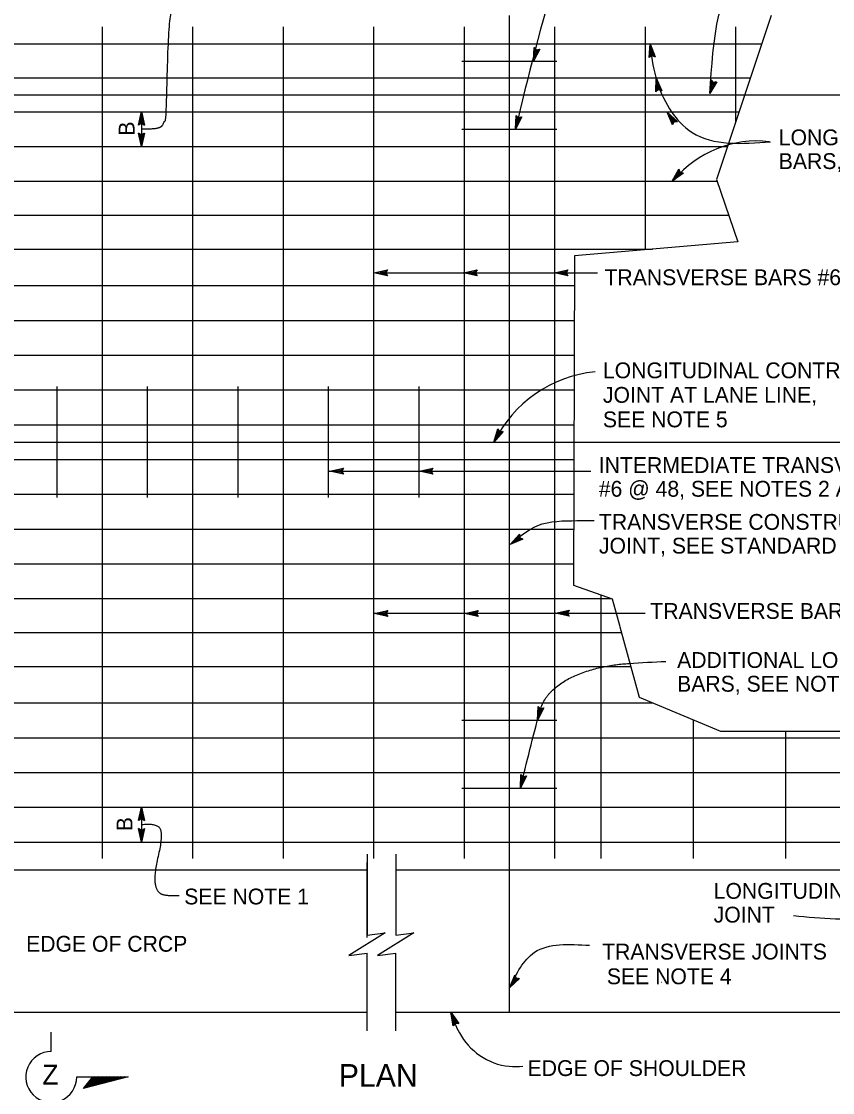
# Model space of a CAD drawing. Extents: x -893 to 867, y -474 to 712.
# Drawn here: x -526.4 to -167.9, y -76.9 to 396.7 of the extents above; entities that cross this region are included whole.
import ezdxf

# ---------------------------------------------------------------- set-up
doc = ezdxf.new("R2010")
doc.units = 0
for name, color, linetype in [('pp_PRESENTATION', 7, 'Continuous'), ('rd_PAVEMENT', 7, 'Continuous'), ('rd_PAVEMENT-anno', 7, 'Continuous'), ('STR_Reinforcement A', 7, 'Continuous'), ('STR_Reinforcement B', 7, 'Continuous'), ('STR_Reinforcement C', 7, 'Continuous')]:
    doc.layers.add(name, color=color, linetype=linetype)

msp = doc.modelspace()

# ---------------------------------------------------------------- linework, layer by layer
at = {"layer": 'pp_PRESENTATION'}
for p, q in [((-513.21, -58.74), (-513.21, -50.18)), ((-501.96, -69.99), (-479.17, -69.99)), ((-501.96, -70.09), (-501.96, -70.09)), ((-479.17, -69.99), (-499.06, -75.06)), ((-494.95, -69.99), (-499.06, -75.06)), ((-480.8, -69.99), (-498.64, -74.54)), ((-482.44, -69.99), (-498.21, -74.01)), ((-484.07, -69.99), (-497.78, -73.49)), ((-485.71, -69.99), (-497.36, -72.96)), ((-487.35, -69.99), (-496.93, -72.44)), ((-488.98, -69.99), (-496.51, -71.91)), ((-490.62, -69.99), (-496.08, -71.38)), ((-492.25, -69.99), (-495.65, -70.86)), ((-493.89, -69.99), (-495.23, -70.33))]:
    msp.add_line(p, q, dxfattribs=at)
msp.add_arc((-513.21, -69.99), 11.25, 89.9995, 360, dxfattribs=at)
at = {"layer": 'rd_PAVEMENT'}
for p, q in [((-310.76, 399.28), (-310.76, -41.33)), ((-684.57, 364.17), (-76.98, 364.17)), ((-684.57, 210.67), (-76.98, 210.67)), ((-265.34, 141.37), (-261.95, 129.11)), ((-261.9, 128.96), (-253.31, 97.91)), ((-253.31, 97.91), (-217.44, 82.83)), ((-217.44, 82.83), (-76.98, 82.83)), ((-373.61, 28.46), (-373.61, -7.25)), ((-360.95, 28.46), (-360.95, -7.25)), ((-684.57, 21.62), (-373.61, 21.62)), ((-360.95, 21.62), (-310.76, 21.62)), ((-310.76, 21.62), (-76.98, 21.62)), ((-365.61, -6.25), (-381.61, -16.25)), ((-373.61, -7.25), (-365.61, -6.25)), ((-352.95, -6.25), (-368.95, -16.25)), ((-360.95, -7.25), (-352.95, -6.25)), ((-381.61, -16.25), (-373.61, -15.25)), ((-373.75, -15.27), (-373.75, -49.65)), ((-368.95, -16.25), (-360.95, -15.25)), ((-361.09, -15.27), (-361.09, -49.65)), ((-684.57, -41.33), (-373.75, -41.33)), ((-360.97, -41.33), (-310.76, -41.33)), ((-310.76, -41.33), (-76.98, -41.33))]:
    msp.add_line(p, q, dxfattribs=at)
for points in [[(-194.95, 399.28), (-219.12, 326.77), (-209.7, 299.19)], [(-209.7, 299.19), (-281.93, 293.02), (-282.39, 147.44), (-265.34, 141.37)]]:
    msp.add_lwpolyline(points, dxfattribs=at)
at = {"layer": 'rd_PAVEMENT-anno'}
for p, q in [((-248.52, 386.8), (-248.52, 386.8)), ((-248.94, 380.67), (-248.94, 380.67)), ((-246.3, 381.07), (-246.3, 381.07)), ((-245.8, 371.65), (-245.8, 371.65)), ((-245.95, 365.5), (-245.95, 365.5)), ((-243.33, 366.02), (-243.33, 366.02)), ((-473.31, 356.9), (-473.31, 341.39)), ((-473.27, 356.86), (-473.27, 356.86)), ((-240.93, 356.6), (-240.93, 356.6)), ((-474.61, 350.86), (-474.61, 350.86)), ((-471.94, 350.86), (-471.94, 350.86)), ((-238.62, 350.9), (-238.62, 350.9)), ((-236.42, 352.42), (-236.42, 352.42)), ((-474.64, 347.31), (-474.64, 347.31)), ((-471.97, 347.31), (-471.97, 347.31)), ((-473.31, 341.31), (-473.31, 341.31)), ((-235.8, 331.37), (-235.8, 331.37)), ((-233.79, 329.61), (-233.79, 329.61)), ((-238.75, 325.98), (-238.75, 325.98)), ((-370.58, 285.54), (-370.58, 285.54)), ((-366.4, 285.56), (-271.82, 285.56)), ((-364.58, 286.87), (-364.58, 286.87)), ((-364.58, 284.2), (-364.58, 284.2)), ((-331, 285.54), (-331, 285.54)), ((-325, 286.87), (-325, 286.87)), ((-325, 284.2), (-325, 284.2)), ((-290.84, 285.54), (-290.84, 285.54)), ((-284.84, 286.87), (-284.84, 286.87)), ((-284.84, 284.2), (-284.84, 284.2)), ((-315.84, 216.6), (-315.84, 216.6)), ((-313.49, 215.32), (-313.49, 215.32)), ((-317.53, 210.69), (-317.53, 210.69)), ((-384.11, 199.14), (-384.11, 199.14)), ((-344.5, 199.14), (-344.5, 199.14)), ((-390.52, 197.83), (-274.75, 197.83)), ((-390.11, 197.81), (-390.11, 197.81)), ((-384.11, 196.47), (-384.11, 196.47)), ((-350.5, 197.81), (-350.5, 197.81)), ((-344.5, 196.47), (-344.5, 196.47)), ((-306.24, 169.96), (-306.24, 169.96)), ((-304.71, 167.77), (-304.71, 167.77)), ((-310.39, 165.43), (-310.39, 165.43)), ((-370.47, 134.95), (-370.47, 134.95)), ((-370.27, 135.02), (-250.73, 135.02)), ((-364.47, 136.28), (-364.47, 136.28)), ((-364.47, 133.61), (-364.47, 133.61)), ((-330.54, 134.97), (-330.54, 134.97)), ((-324.54, 136.3), (-324.54, 136.3)), ((-324.54, 133.63), (-324.54, 133.63)), ((-290.27, 135), (-290.27, 135)), ((-284.27, 136.33), (-284.27, 136.33)), ((-284.27, 133.66), (-284.27, 133.66)), ((-298.04, 93.83), (-298.04, 93.83)), ((-295.45, 93.17), (-295.45, 93.17)), ((-298.24, 87.69), (-298.24, 87.69)), ((-473.31, 49.39), (-473.31, 33.88)), ((-473.27, 49.34), (-473.27, 49.34)), ((-474.61, 43.34), (-474.61, 43.34)), ((-471.94, 43.34), (-471.94, 43.34)), ((-474.64, 39.79), (-474.64, 39.79)), ((-471.97, 39.79), (-471.97, 39.79)), ((-473.31, 33.79), (-473.31, 33.79)), ((-373.61, -8.3), (-373.61, 24.84)), ((-243.49, -28.2), (-243.69, -28.2)), ((-336.61, -41.36), (-336.61, -41.36)), ((-333.06, -46.38), (-333.06, -46.38)), ((-335.52, -47.42), (-335.52, -47.42))]:
    msp.add_line(p, q, dxfattribs=at)
for points in [[(-297.21, 384.39), (-300.02, 379.03), (-299.75, 385.07), (-299.47, 384.78), (-299.66, 380.35), (-297.6, 384.28), (-297.99, 384.17), (-299.31, 381.66), (-299.18, 384.49), (-298.9, 384.19), (-298.95, 382.97), (-298.38, 384.06), (-298.69, 383.97), (-299.75, 385.07), (-298.69, 383.97)], [(-248.94, 380.67), (-248.52, 386.8), (-246.3, 381.07), (-246.68, 381.23), (-248.31, 385.43), (-248.62, 380.93), (-248.3, 381.2), (-248.11, 384.07), (-247.07, 381.39), (-247.45, 381.55), (-247.9, 382.71), (-247.98, 381.46), (-247.74, 381.66), (-246.3, 381.07), (-247.74, 381.66)], [(-245.95, 365.5), (-245.8, 371.65), (-243.33, 366.02), (-243.72, 366.16), (-245.52, 370.28), (-245.64, 365.78), (-245.34, 366.06), (-245.26, 368.94), (-244.11, 366.3), (-244.5, 366.44), (-245, 367.58), (-245.03, 366.33), (-244.79, 366.55), (-243.33, 366.02), (-244.79, 366.55)], [(-219.07, 369.98), (-222.07, 364.73), (-221.59, 370.76), (-221.31, 370.45), (-221.67, 366.04), (-219.47, 369.89), (-219.86, 369.79), (-221.27, 367.32), (-221.04, 370.15), (-220.77, 369.84), (-220.87, 368.62), (-220.26, 369.69), (-220.57, 369.62), (-221.59, 370.76), (-220.57, 369.62)], [(-474.61, 350.86), (-473.27, 356.86), (-471.94, 350.86), (-472.29, 351.07), (-473.26, 355.46), (-474.25, 351.07), (-473.9, 351.28), (-473.27, 354.09), (-472.64, 351.28), (-473, 351.5), (-473.27, 352.71), (-473.54, 351.49), (-473.27, 351.66), (-471.94, 350.86), (-473.27, 351.66)], [(-238.62, 350.9), (-240.93, 356.6), (-236.42, 352.42), (-236.83, 352.39), (-240.13, 355.46), (-238.44, 351.28), (-238.27, 351.65), (-239.36, 354.32), (-237.24, 352.37), (-237.66, 352.34), (-238.57, 353.19), (-238.1, 352.03), (-237.97, 352.32), (-236.42, 352.42), (-237.97, 352.32)], [(-305.26, 354.41), (-308.06, 349.05), (-307.79, 355.09), (-307.51, 354.8), (-307.71, 350.37), (-305.65, 354.3), (-306.04, 354.19), (-307.35, 351.67), (-307.23, 354.5), (-306.95, 354.21), (-307, 352.99), (-306.43, 354.08), (-306.73, 353.99), (-307.79, 355.09), (-306.73, 353.99)], [(-471.97, 347.31), (-473.31, 341.31), (-474.64, 347.31), (-474.28, 347.09), (-473.31, 342.7), (-472.32, 347.09), (-472.67, 346.88), (-473.3, 344.07), (-473.93, 346.88), (-473.57, 346.67), (-473.3, 345.45), (-473.03, 346.67), (-473.31, 346.51), (-474.64, 347.31), (-473.31, 346.51)], [(-233.79, 329.61), (-238.75, 325.98), (-235.8, 331.37), (-235.67, 330.98), (-237.84, 327.03), (-234.2, 329.68), (-234.6, 329.76), (-236.93, 328.06), (-235.55, 330.58), (-235.42, 330.19), (-236.02, 329.1), (-235.01, 329.83), (-235.32, 329.89), (-235.8, 331.37), (-235.32, 329.89)], [(-364.58, 284.2), (-370.58, 285.54), (-364.58, 286.87), (-364.8, 286.52), (-369.19, 285.55), (-364.8, 284.56), (-365.01, 284.91), (-367.82, 285.54), (-365.01, 286.16), (-365.22, 285.81), (-366.44, 285.54), (-365.22, 285.27), (-365.38, 285.54), (-364.58, 286.87), (-365.38, 285.54)], [(-325, 284.2), (-331, 285.54), (-325, 286.87), (-325.21, 286.52), (-329.6, 285.55), (-325.21, 284.56), (-325.42, 284.91), (-328.23, 285.54), (-325.42, 286.16), (-325.64, 285.81), (-326.85, 285.54), (-325.63, 285.27), (-325.8, 285.54), (-325, 286.87), (-325.8, 285.54)], [(-284.84, 284.2), (-290.84, 285.54), (-284.84, 286.87), (-285.05, 286.52), (-289.45, 285.55), (-285.05, 284.56), (-285.26, 284.91), (-288.08, 285.54), (-285.27, 286.16), (-285.48, 285.81), (-286.69, 285.54), (-285.47, 285.27), (-285.64, 285.54), (-284.84, 286.87), (-285.64, 285.54)], [(-313.49, 215.32), (-317.53, 210.69), (-315.84, 216.6), (-315.63, 216.24), (-316.87, 211.91), (-313.91, 215.31), (-314.32, 215.29), (-316.21, 213.12), (-315.42, 215.89), (-315.21, 215.53), (-315.55, 214.33), (-314.73, 215.27), (-315.05, 215.26), (-315.84, 216.6), (-315.05, 215.26)], [(-384.11, 196.47), (-390.11, 197.81), (-384.11, 199.14), (-384.33, 198.79), (-388.72, 197.82), (-384.33, 196.83), (-384.54, 197.18), (-387.35, 197.81), (-384.54, 198.43), (-384.75, 198.08), (-385.97, 197.81), (-384.75, 197.54), (-384.91, 197.81), (-384.11, 199.14), (-384.91, 197.81)], [(-344.5, 196.47), (-350.5, 197.81), (-344.5, 199.14), (-344.71, 198.79), (-349.11, 197.82), (-344.71, 196.83), (-344.92, 197.18), (-347.74, 197.81), (-344.93, 198.43), (-345.14, 198.08), (-346.36, 197.81), (-345.14, 197.54), (-345.3, 197.81), (-344.5, 199.14), (-345.3, 197.81)], [(-304.71, 167.77), (-310.39, 165.43), (-306.24, 169.96), (-306.21, 169.55), (-309.25, 166.23), (-305.09, 167.94), (-305.46, 168.11), (-308.13, 167.01), (-306.18, 169.13), (-306.15, 168.72), (-307, 167.8), (-305.84, 168.28), (-306.13, 168.41), (-306.24, 169.96), (-306.13, 168.41)], [(-364.47, 133.61), (-370.47, 134.95), (-364.47, 136.28), (-364.69, 135.92), (-369.08, 134.95), (-364.69, 133.96), (-364.9, 134.32), (-367.71, 134.94), (-364.9, 135.57), (-365.11, 135.21), (-366.33, 134.94), (-365.11, 134.67), (-365.27, 134.95), (-364.47, 136.28), (-365.27, 134.95)], [(-324.54, 133.63), (-330.54, 134.97), (-324.54, 136.3), (-324.75, 135.94), (-329.15, 134.97), (-324.75, 133.98), (-324.96, 134.34), (-327.77, 134.97), (-324.96, 135.59), (-325.18, 135.24), (-326.39, 134.97), (-325.17, 134.69), (-325.34, 134.97), (-324.54, 136.3), (-325.34, 134.97)], [(-284.27, 133.66), (-290.27, 135), (-284.27, 136.33), (-284.48, 135.97), (-288.88, 135), (-284.48, 134.01), (-284.69, 134.37), (-287.51, 135), (-284.7, 135.62), (-284.91, 135.26), (-286.13, 134.99), (-284.91, 134.72), (-285.07, 135), (-284.27, 136.33), (-285.07, 135)], [(-295.45, 93.17), (-298.24, 87.69), (-298.04, 93.83), (-297.75, 93.53), (-297.9, 89.04), (-295.85, 93.05), (-296.25, 92.93), (-297.55, 90.36), (-297.46, 93.24), (-297.17, 92.95), (-297.21, 91.7), (-296.64, 92.81), (-296.95, 92.72), (-298.04, 93.83), (-296.95, 92.72)], [(-303.09, 63.09), (-305.82, 57.69), (-305.64, 63.73), (-305.36, 63.44), (-305.49, 59.02), (-303.48, 62.97), (-303.87, 62.86), (-305.15, 60.32), (-305.07, 63.16), (-304.78, 62.87), (-304.82, 61.64), (-304.26, 62.74), (-304.57, 62.65), (-305.64, 63.73), (-304.57, 62.65)], [(-474.61, 43.34), (-473.27, 49.34), (-471.94, 43.34), (-472.29, 43.56), (-473.26, 47.95), (-474.25, 43.55), (-473.9, 43.77), (-473.27, 46.58), (-472.64, 43.77), (-473, 43.98), (-473.27, 45.2), (-473.54, 43.98), (-473.27, 44.14), (-471.94, 43.34), (-473.27, 44.14)], [(-471.97, 39.79), (-473.31, 33.79), (-474.64, 39.79), (-474.28, 39.58), (-473.31, 35.18), (-472.32, 39.58), (-472.67, 39.37), (-473.3, 36.56), (-473.93, 39.37), (-473.57, 39.15), (-473.3, 37.94), (-473.03, 39.16), (-473.31, 38.99), (-474.64, 39.79), (-473.31, 38.99)], [(-306.23, -26.5), (-310.73, -30.55), (-308.38, -24.98), (-308.21, -25.35), (-309.94, -29.44), (-306.64, -26.47), (-307.04, -26.44), (-309.15, -28.34), (-308.05, -25.73), (-307.89, -26.1), (-308.36, -27.23), (-307.45, -26.41), (-307.76, -26.38), (-308.38, -24.98), (-307.76, -26.38)], [(-335.52, -47.42), (-336.61, -41.36), (-333.06, -46.38), (-333.47, -46.32), (-336.07, -42.65), (-335.28, -47.08), (-335.03, -46.75), (-335.54, -43.91), (-333.88, -46.26), (-334.29, -46.2), (-335.01, -45.19), (-334.79, -46.42), (-334.6, -46.16), (-333.06, -46.38), (-334.6, -46.16)]]:
    msp.add_lwpolyline(points, close=True, dxfattribs=at)
for centre, radius, start, end in [((-201.17, 295.78), 48.02, 83.5711, 139.9718), ((-266.98, 185.7), 56.42, 95.9567, 153.7254)]:
    msp.add_arc(centre, radius, start, end, dxfattribs=at)
for points in [[(-235.47, 475.22), (-252.33, 474.94), (-288.45, 422.12), (-308.06, 349.05)], [(-222.07, 364.73), (-203.59, 424.82), (-178.84, 434.66), (-63.64, 434.66)], [(-248.74, 386.92), (-245.99, 371.82), (-229.97, 347.56), (-195.23, 343.41)], [(-310.38, 165.46), (-298.18, 173.78), (-280.91, 175.95), (-273.31, 175.95)], [(-305.82, 57.69), (-297.23, 91.68), (-296.84, 93.01), (-296.35, 94.29), (-295.1, 96.7), (-294.36, 97.86), (-293.53, 98.95), (-292.63, 99.98), (-291.63, 100.97), (-289.35, 102.91), (-286.95, 104.62), (-284.42, 106.1), (-281.74, 107.36), (-278.79, 108.54), (-275.82, 109.59), (-272.81, 110.48), (-269.75, 111.2), (-263.64, 112.27), (-260.68, 112.61), (-257.83, 112.83), (-241.54, 113.74)], [(-121.95, 21.69), (-141.58, 3.18), (-148.3, 1.21), (-185.15, 1.21)], [(-310.73, -30.55), (-299.61, -14.88), (-275.27, -11.78)], [(-336.72, -41.46), (-332.8, -50.54), (-323.85, -60.45), (-310.8, -65.28), (-304.76, -65.28)]]:
    msp.add_spline(points, degree=3, dxfattribs=at)
for points in [[(-473.31, 349.15), (-465.01, 348.93), (-463.11, 352.59), (-462.38, 353.02), (-461.36, 396.99), (-458.43, 407.07), (-452.3, 410.73), (-447.04, 409.7)], [(-473.31, 41.63), (-465.84, 42.38), (-463.97, 36.18), (-467.87, 19.46), (-466.76, 11.94), (-462.58, 9.99), (-456.73, 10.27)]]:
    msp.add_open_spline(points, degree=2, dxfattribs=at)
at = {"layer": 'STR_Reinforcement A'}
for p, q in [((-684.57, 386.72), (-199.14, 386.72)), ((-684.57, 371.72), (-204.14, 371.72)), ((-684.57, 356.72), (-209.14, 356.72)), ((-684.57, 341.34), (-214.26, 341.34)), ((-684.57, 325.97), (-218.85, 325.97)), ((-684.57, 310.97), (-213.72, 310.97)), ((-684.57, 295.97), (-247.41, 295.97)), ((-684.57, 279.85), (-281.97, 279.85)), ((-686.37, 264.47), (-282.02, 264.47)), ((-684.57, 249.1), (-282.07, 249.1)), ((-684.57, 233.73), (-282.12, 233.73)), ((-684.57, 218.35), (-282.17, 218.35)), ((-684.57, 202.99), (-282.22, 202.99)), ((-684.57, 187.62), (-282.27, 187.62)), ((-684.57, 172.24), (-282.31, 172.24)), ((-684.57, 156.87), (-282.36, 156.87)), ((-684.57, 141.5), (-265.7, 141.5)), ((-684.57, 126.5), (-261.22, 126.5)), ((-684.57, 111.5), (-257.07, 111.5)), ((-684.57, 95.37), (-247.28, 95.37)), ((-684.57, 80), (-76.98, 80)), ((-684.57, 64.63), (-76.98, 64.63)), ((-684.57, 49.25), (-76.98, 49.25)), ((-684.57, 33.88), (-76.98, 33.88))]:
    msp.add_line(p, q, dxfattribs=at)
at = {"layer": 'STR_Reinforcement B'}
for p, q in [((-490.76, 394.28), (-490.76, 26.62)), ((-450.76, 394.28), (-450.76, 26.62)), ((-410.76, 394.28), (-410.76, 26.62)), ((-370.76, 394.28), (-370.76, 26.62)), ((-330.76, 394.28), (-330.76, 26.62)), ((-290.76, 394.28), (-290.76, 26.62)), ((-250.76, 394.28), (-250.76, 295.68)), ((-210.76, 394.28), (-210.76, 351.87)), ((-270.31, 143.14), (-270.31, 26.62)), ((-229.5, 87.9), (-229.5, 26.62)), ((-188.7, 82.83), (-188.7, 26.62))]:
    msp.add_line(p, q, dxfattribs=at)
at = {"layer": 'STR_Reinforcement C'}
for p, q in [((-331.73, 379.03), (-289.78, 379.03)), ((-331.73, 349.03), (-289.78, 349.03)), ((-510.76, 235.23), (-510.76, 186.12)), ((-470.76, 235.23), (-470.76, 186.12)), ((-430.76, 235.23), (-430.76, 186.12)), ((-390.76, 235.23), (-390.76, 186.12)), ((-350.76, 235.23), (-350.76, 186.12)), ((-331.73, 87.69), (-289.78, 87.69)), ((-331.73, 57.69), (-289.78, 57.69))]:
    msp.add_line(p, q, dxfattribs=at)

# ---------------------------------------------------------------- texts
at = {"layer": 'pp_PRESENTATION'}
msp.add_text('Z', height=8.75, dxfattribs=at).set_placement((-517.14, -73.33))
at = {"layer": 'rd_PAVEMENT-anno'}
for p in [(-476.39, 346.17), (-477.31, 38.66)]:
    msp.add_text('B', height=7, rotation=90, dxfattribs=at).set_placement(p)
for s, height, p in [('LONGITUDINAL', 7, (-191.65, 341.9)), ('BARS, SEE NOTE 1', 7, (-191.65, 331.4)), ('TRANSVERSE BARS #6 @ 48', 7, (-268.68, 280.05)), ('LONGITUDINAL CONTRACTION', 7, (-269.38, 238.9)), ('JOINT AT LANE LINE,', 7, (-269.38, 228.06)), ('SEE NOTE 5', 7, (-269.38, 217.22)), ('INTERMEDIATE TRANSVERSE BARS', 7, (-271.2, 197.04)), ('#6 @ 48, SEE NOTES 2 AND 3', 7, (-271.2, 186.54)), ('TRANSVERSE CONSTRUCTION', 7, (-271.14, 171.9)), ('JOINT, SEE STANDARD PLAN P14', 7, (-271.14, 161.4)), ('TRANSVERSE BARS #6 @ 48', 7, (-248.41, 132.53)), ('ADDITIONAL LONGITUDINAL', 7, (-236.57, 110.84)), ('BARS, SEE NOTE 7', 7, (-236.57, 100.34)), ('LONGITUDINAL', 7, (-220.42, 8.78)), ('SEE NOTE 1', 7, (-454.44, 6.29)), ('JOINT', 7, (-220.42, -1.72)), ('EDGE OF CRCP', 7, (-524.33, -14.62)), ('TRANSVERSE JOINTS', 7, (-269.71, -18.06)), ('SEE NOTE 4', 7, (-267.64, -28.99)), ('PLAN', 10, (-386.14, -74.3)), ('EDGE OF SHOULDER', 7, (-302.67, -69.57))]:
    msp.add_text(s, height=height, dxfattribs=at).set_placement(p)

doc.saveas('drawing.dxf')
